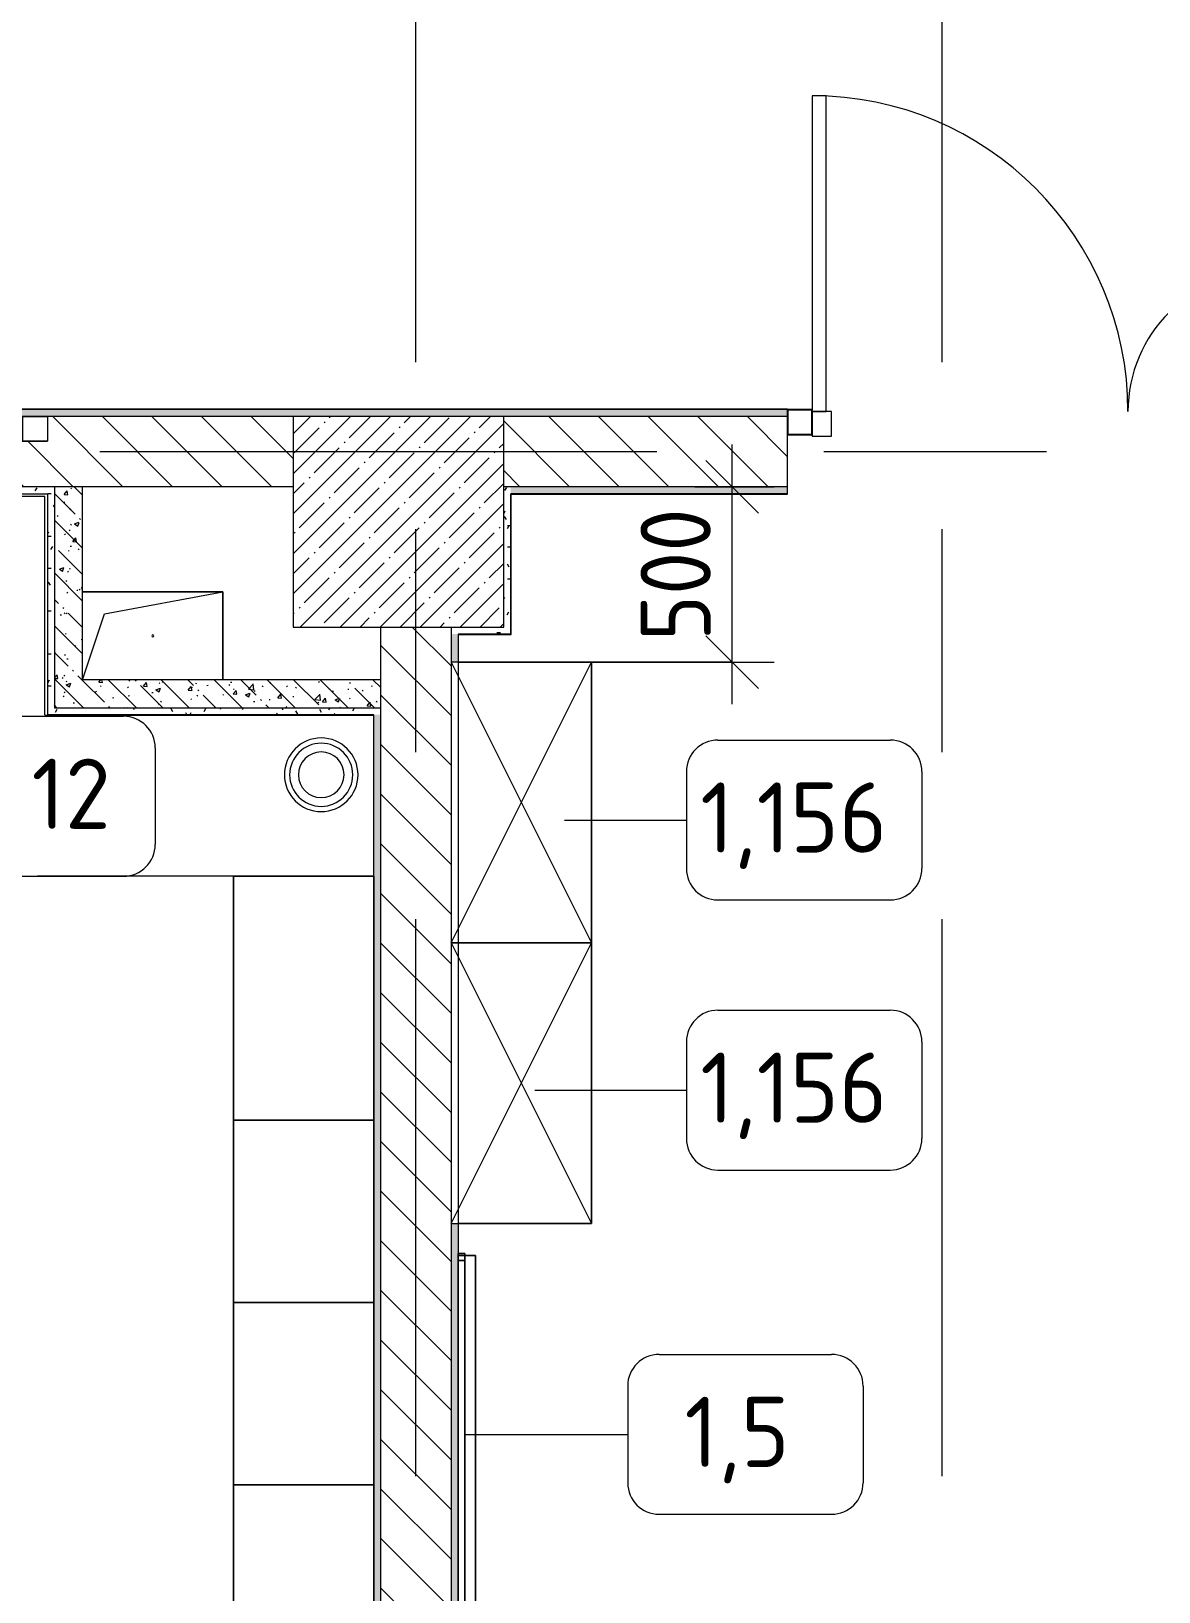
# Model space of a CAD drawing. Header units: millimetres. Extents: x 957 to 217451, y -8553 to 29000.
# Drawn here: x 40907 to 44120, y 4551 to 8998 of the extents above; entities that cross this region are included whole.
import ezdxf

# ---------------------------------------------------------------- set-up
doc = ezdxf.new("R2010")
doc.units = ezdxf.units.MM
doc.linetypes.add('Осевая', pattern=[3175, 635, -476.25, 1587.5, -476.25])
for name, color, linetype, lineweight in [('A-ANNO-DIMS', 7, 'Continuous', 9), ('A-ANNO-DIMS-100', 7, 'Continuous', 9), ('A-DETL-GENF', 7, 'Continuous', 9), ('A-GENM', 7, 'Continuous', 9), ('A-GLAZ', 7, 'Continuous', 9), ('A-GLAZ-1', 7, 'Continuous', 13), ('A-GLAZ-CWMG', 7, 'Continuous', 9), ('A-GLAZ-CWMG-1', 7, 'Continuous', 25), ('A-WALL', 7, 'Continuous', 9), ('I-FURN-IDEN', 7, 'Continuous', 9), ('I-WALL', 7, 'Continuous', 9), ('S-COLS', 7, 'Continuous', 9), ('Оси-2', 7, 'Осевая', 9)]:
    doc.layers.add(name, color=color, linetype=linetype, lineweight=lineweight)
for name, color, linetype, lineweight, true_color in [('A-DOOR-1', 7, 'Continuous', 9, 0xc0c0c0), ('A-WALL-1', 9, 'Continuous', 9, 0x808080), ('A-WALL-FNSH-1', 9, 'Continuous', 9, 0x808080), ('I-FURN-1', 9, 'Continuous', 9, 0x808080), ('P-SANR-FIXT-1', 9, 'Continuous', 13, 0x808080)]:
    doc.layers.add(name, color=color, linetype=linetype, lineweight=lineweight, true_color=true_color)
doc.styles.add('GOST Common_4', font='GOST_Common.ttf', dxfattribs={"height": 200})
doc.styles.add('ISOCPEUR_3', font='isocpeur.ttf', dxfattribs={"width": 0.9, "height": 200})
doc.dimstyles.new('ISO-2_0_0_9К_Средний_округл2', dxfattribs={"dimscale": 304.8, "dimtxt": 199.196235, "dimasz": 0.492126, "dimexe": 0.393701, "dimexo": 0, "dimgap": 0, "dimtad": 1, "dimdec": 0, "dimrnd": 10, "dimzin": 0, "dimdsep": 46, "dimtxsty": 'ISOCPEUR_3', "dimblk1": 'OBLIQUE', "dimblk2": 'OBLIQUE', "dimsah": 1, "dimcen": 0.09, "dimdle": 0.393701, "dimazin": 0, "dimtfac": 1, "dimtdec": 4, "dimtix": 1, "dimtmove": 0, "dimatfit": 3, "dimfxl": 1, "dimtvp": 1, "dimtolj": 1, "dimtzin": 0, "dimarcsym": 2})
pattern_1 = [(135, (29493.17, 0), (-70.7107, -70.7107), [])]
pattern_2 = [(135, (29493.17, 0), (-75.43415, -75.43415), [106.68, -17.78, 3.556, -17.78]), (135, (29493.17, 75.39), (-75.43415, -75.43415), []), (50, (29493.17, 0), (127.5292, -11.1576), [13.335, -146.685]), (355, (29493.17, 0), (-24.6697, 133.74), [10.668, -117.348]), (100.451, (29503.8, -0.93), (102.8597, 122.5818), [11.333, -124.663]), (46.184, (29493.17, 35.56), (189.7552, -29.4304), [20.002, -220.027]), (96.636, (29508.99, 33.1), (166.1822, 173.1996), [17, -186.995]), (351.184, (29493.17, 35.56), (166.184, 173.1976), [16.002, -176.022]), (21, (29510.95, 26.67), (106.1303, -71.586), [13.335, -146.685]), (326, (29510.95, 26.67), (43.2619, 128.9318), [10.668, -117.348]), (71.451, (29519.8, 20.7), (149.392, 57.3451), [11.333, -124.663]), (37.5, (29493.174, 0), (2.16223, 59.18836), [3.353, -112.573, 3.353, -115.773, -117.792]), (37.5, (29493.174, 0), (2.16223, 59.18836), [-235.052, 3.353, -114.44]), (7.5, (29493.174, 0), (46.77386, 70.12615), [3.353, -64.567, 3.353, -109.906, -44.894]), (7.5, (29493.174, 0), (46.77386, 70.12615), [-181.178, 3.353, -41.542]), (327.5, (29453.525, 0), (94.91367, -4.0101), [3.353, -41.097, 3.353, -135.331, -184.023]), (327.5, (29453.525, 0), (94.91367, -4.0101), [-183.134, 3.353, -180.67]), (317.5, (29435.745, 0), (103.69057, 17.7988), [3.353, -54.432, 3.353, -88.748, -130.683]), (317.5, (29435.745, 0), (103.69057, 17.7988), [-149.885, 3.353, -127.33])]
pattern_3 = [(0, (29493.174, 0), (121.92, 30.48), [10.058, -81.382, 10.058, -81.382, -487.68]), (0, (29493.174, 0), (121.92, 30.48), [-182.88, 10.058, -172.822, 10.058, -81.382, -213.36]), (0, (29493.174, 0), (121.92, 30.48), [-457.2, 10.058, -50.902, 10.058, -142.342]), (120, (29538.894, 15.24), (-87.356454, 90.345817), [10.058, -81.382, 10.058, -81.382, -487.68]), (120, (29538.894, 15.24), (-87.356454, 90.345817), [-182.88, 10.058, -172.822, 10.058, -81.382, -213.36]), (120, (29538.894, 15.24), (-87.356454, 90.345817), [-457.2, 10.058, -50.902, 10.058, -142.342]), (240, (29554.134, 76.2), (-34.563546, -120.825817), [10.058, -81.382, 10.058, -81.382, -487.68]), (240, (29554.134, 76.2), (-34.563546, -120.825817), [-182.88, 10.058, -172.822, 10.058, -81.382, -213.36]), (240, (29554.134, 76.2), (-34.563546, -120.825817), [-457.2, 10.058, -50.902, 10.058, -142.342])]

# ---------------------------------------------------------------- blocks, each defined once
blk = doc.blocks.new('BSC_Колонна _Прямоугольная - 600х600-20441433-План расстановки мебели и оборудования 3 этажа в осях 1-12')
at = {"layer": 'S-COLS'}
h = blk.add_hatch(dxfattribs=at)
h.set_pattern_fill('FP_30', color=256, style=0, pattern_type=2)
h.set_pattern_definition([(45, (-12460, -7600), (-57.02463, 57.02463), []), (45, (-12402.975, -7600), (-57.02463, 57.02463), [100.806, -20.161, 3.353, -16.808])])
h.paths.add_polyline_path([(-50, -300), (300, -300), (300, 300), (-300, 300), (-300, -300)])
for p, q in [((300, 300), (-300, 300)), ((-300, 300), (-300, -300)), ((300, -300), (300, 300)), ((-300, -300), (300, -300))]:
    blk.add_line(p, q, dxfattribs=at)
blk = doc.blocks.new('GM_Отверстие прямоугольное _в плите_ - Отверстие-V50-План расстановки мебели и оборудования 3 этажа в осях 1-12')
at = {"layer": 'A-GENM'}
for p, q in [((-200, 125), (200, 125)), ((200, 125), (-200, 125)), ((-137.5, 62.5), (200, 125)), ((200, 125), (200, -125)), ((200, -125), (200, 125)), ((-200, -125), (-137.5, 62.5))]:
    blk.add_line(p, q, dxfattribs=at)
for start, end in [(360, 180), (180, 360)]:
    blk.add_arc((0, 0), 2.5, start, end, dxfattribs=at)
blk = doc.blocks.new('Шкаф параметрический - 1_156-26173978-План расстановки мебели и оборудования 3 этажа в осях 1-12')
at = {"layer": 'I-FURN-1'}
for p, q in [((0, 0), (400, 800)), ((0, 800), (400, 0)), ((400, 800), (0, 800)), ((0, 800), (0, 0)), ((20, 800), (400, 800)), ((400, 0), (400, 800)), ((400, 800), (400, 0)), ((0, 0), (400, 0)), ((400, 0), (20, 0))]:
    blk.add_line(p, q, dxfattribs=at)
blk = doc.blocks.new('Зеркало обычное - Доска-29329998-План расстановки мебели и оборудования 3 этажа в осях 1-12')
at = {"layer": 'I-FURN-1'}
for p, q in [((2025, 60), (-2025, 60)), ((-2025, 60), (-2025, 40)), ((-2025, 40), (-2025, 59.3)), ((2005, 60), (-2005, 60)), ((-2005, 60), (-2005, 40)), ((2005, 60), (-2005, 60)), ((-2005, 40), (-2005, 60)), ((-2005, 40), (-2005, 59.3)), ((-2005, 40), (-2005, 59.3)), ((2005, 40), (2005, 60)), ((2005, 60), (2005, 40)), ((2005, 59.3), (2005, 40)), ((2005, 40), (2005, 59.3)), ((2025, 40), (2025, 60)), ((2025, 59.3), (2025, 40)), ((-2025, 40), (2025, 40)), ((-2020, 40), (-2025, 40)), ((-2005, 40), (-2020, 40)), ((-2005, 40), (2005, 40)), ((2005, 40), (-2005, 40)), ((2005, 40), (-2005, 40)), ((-2005, 40), (2005, 40)), ((2005, 40), (-2005, 40)), ((2025, 40), (2005, 40))]:
    blk.add_line(p, q, dxfattribs=at)
blk = doc.blocks.new('мусорная корзина - Round_ Metal-V129-План расстановки мебели и оборудования 3 этажа в осях 1-12')
at = {"layer": 'P-SANR-FIXT-1'}
for radius, start, end in [(105, 0, 180), (90, 360, 180), (65, 0, 180), (105, 180, 360), (90, 180, 360), (65, 180, 360)]:
    blk.add_arc((0, 0), radius, start, end, dxfattribs=at)
blk = doc.blocks.new('шкаф 1_112 - шкаф 1_112-31117176-План расстановки мебели и оборудования 3 этажа в осях 1-12')
at = {"layer": 'I-FURN-1'}
for p, q in [((-400, 6070), (-400, 0)), ((0, 6070), (-400, 6070)), ((0, 6070), (-400, 6070)), ((-400, 6070), (-400, 5375)), ((-400, 5375), (-400, 6070)), ((-400, 6070), (0, 6070)), ((0, 1), (0, 6070)), ((0, 5375), (0, 6070)), ((0, 6070), (0, 5375)), ((-400, 5375), (0, 5375)), ((0, 5375), (-400, 5375)), ((-400, 5375), (-400, 4855)), ((-400, 4855), (-400, 5375)), ((-400, 5375), (0, 5375)), ((-400, 5375), (0, 5375)), ((0, 5375), (-400, 5375)), ((0, 4855), (0, 5375)), ((0, 5375), (0, 4855)), ((-400, 4855), (0, 4855)), ((-400, 4855), (0, 4855)), ((0, 4855), (-400, 4855)), ((0, 4855), (-400, 4855)), ((-400, 4855), (-400, 4335)), ((-400, 4335), (-400, 4855)), ((-400, 4855), (0, 4855)), ((0, 4335), (0, 4855)), ((0, 4855), (0, 4335)), ((-400, 4335), (0, 4335)), ((0, 4335), (-400, 4335)), ((-400, 4335), (-400, 3815)), ((-400, 3815), (-400, 4335)), ((-400, 4335), (0, 4335)), ((-400, 4335), (0, 4335)), ((0, 4335), (-400, 4335)), ((0, 3815), (0, 4335)), ((0, 4335), (0, 3815))]:
    blk.add_line(p, q, dxfattribs=at)
blk = doc.blocks.new('Дверь_Витражная_остекление_ - ДВН_ДАО_Главный вход_1200 в свету Д-22 _п_-31928779-План расстановки мебели и оборудования 3 этажа в осях 1-12')
at = {"layer": 'A-DETL-GENF'}
for p, q in [((-610, 930), (-650, 930)), ((-650, 930), (-650, 35)), ((-610, 30), (-610, 930)), ((650, 430), (610, 430)), ((610, 430), (610, 30)), ((650, 35), (650, 430)), ((-650, 30), (-610, 30)), ((-595, 30), (-650, 30)), ((-595, -40), (-595, 30)), ((595, -40), (595, 30)), ((595, 30), (650, 30)), ((610, 30), (650, 30)), ((-650, -35), (-650, -40)), ((-650, -40), (-595, -40)), ((650, -40), (595, -40)), ((650, -35), (650, -40))]:
    blk.add_line(p, q, dxfattribs=at)
at = {"layer": 'A-DOOR-1'}
for p, q in [((-650, 930), (-650, 35)), ((650, 430), (650, 35))]:
    blk.add_line(p, q, dxfattribs=at)
for centre, radius, start, end in [((-650, 30), 900, 360, 90), ((650, 30), 400, 90, 180)]:
    blk.add_arc(centre, radius, start, end, dxfattribs=at)
blk = doc.blocks.new('Прямоугольный импост - 50 x 70 мм-31701779-План расстановки мебели и оборудования 3 этажа в осях 1-12')
at = {"layer": 'A-GLAZ-CWMG-1'}
for p, q in [((0, 35), (-70, 35)), ((-70, 35), (-70, -35)), ((0, -35), (0, 35)), ((-70, -35), (0, -35))]:
    blk.add_line(p, q, dxfattribs=at)
blk = doc.blocks.new('120_Окно_СКБ_1Ст - 120_Окно_СКБ_1Ст 400х800 EI30-24230873-План расстановки мебели и оборудования 3 этажа в осях 1-12')
at = {"layer": 'A-GLAZ'}
for p, q in [((400, 100), (-400, 100)), ((330, 70), (-330, 70)), ((330, 60), (-330, 60)), ((-400, 30), (400, 30))]:
    blk.add_line(p, q, dxfattribs=at)
at = {"layer": 'A-GLAZ-1'}
for p, q in [((-400, 30), (-400, 100)), ((-400, 100), (-330, 100)), ((-330, 100), (-330, 30)), ((330, 30), (330, 100)), ((330, 100), (400, 100)), ((400, 100), (400, 30)), ((-330, 30), (-400, 30)), ((400, 30), (330, 30))]:
    blk.add_line(p, q, dxfattribs=at)
blk = doc.blocks.new('Марка_Мебель - В прямоуг_Balcon_Марка-25523697-План расстановки мебели и оборудования 3 этажа в осях 1-12')
at = {"layer": 'I-FURN-IDEN'}
for p, q in [((-2.455, 2.278), (2.455, 2.278)), ((-3.355, 1.378), (-3.355, -1.384)), ((3.355, 1.378), (3.355, -1.378)), ((-2.461, -2.278), (2.455, -2.278))]:
    blk.add_line(p, q, dxfattribs=at)
for centre, radius, start, end in [((-2.455, 1.378), 0.9, 90, 180), ((2.455, 1.378), 0.9, 0, 90), ((-2.461, -1.384), 0.893, 180, 270), ((2.455, -1.378), 0.9, 270, 0)]:
    blk.add_arc(centre, radius, start, end, dxfattribs=at)
blk = doc.blocks.new('DIMBLOCK37-План расстановки мебели и оборудования 3 этажа в осях 1-12')
at = {"layer": 'A-ANNO-DIMS-100'}
for p, q in [((42904.5, 7080), (42904.5, 7820)), ((42798.4, 7700), (43024.5, 7700)), ((42904.5, 7700), (42798.4, 7700)), ((42503.2, 7200), (43024.5, 7200)), ((42904.5, 7200), (42503.2, 7200))]:
    blk.add_line(p, q, dxfattribs=at)
at = {"layer": 'A-ANNO-DIMS-100', "lineweight": 20}
for p, q in [((42904.5, 7700), (42829.5, 7775)), ((42904.5, 7700), (42979.5, 7625)), ((42904.5, 7200), (42829.5, 7275)), ((42904.5, 7200), (42979.5, 7125))]:
    blk.add_line(p, q, dxfattribs=at)
at = {"layer": 'A-ANNO-DIMS-100', "color": 0, "insert": (42643.2, 7260.4), "char_height": 200, "width": 455.087, "attachment_point": 1, "rotation": 90, "line_spacing_factor": 1.149209, "style": 'ISOCPEUR_3'}
blk.add_mtext('500', dxfattribs=at)
blk = doc.blocks.new('_Oblique')
at = {"color": 0, "linetype": 'ByBlock', "lineweight": -2}
blk.add_line((-0.5, -0.5), (0.5, 0.5), dxfattribs=at)

msp = doc.modelspace()

# ---------------------------------------------------------------- hatches: boundary and pattern name
at = {"layer": 'I-WALL'}
h = msp.add_hatch(dxfattribs=at)
h.set_pattern_fill('FP_34', color=256, style=0, pattern_type=2)
h.set_pattern_definition(pattern_3)
h.paths.add_polyline_path([(59302.9, 7900), (60003.2, 7900), (60003.2, 7920), (56958.2, 7920), (56958.2, 7908), (56988.2, 7908), (56988.2, 7900), (59153.2, 7900)])
h.paths.add_polyline_path([(67780.8, 7900), (67780.8, 7920), (62503.2, 7920), (62503.2, 7900), (67763.2, 7900)])
h.paths.add_polyline_path([(55675.7, 7900), (55828.2, 7900), (55828.2, 7908), (55858.2, 7908), (55858.2, 7920), (53544.2, 7920), (53544.2, 7900), (55653.2, 7900)])
h.paths.add_polyline_path([(52003.2, 7900), (52104.2, 7900), (52104.2, 7920), (44502.5, 7920), (44502.5, 7900), (51403.2, 7900)])
h.paths.add_polyline_path([(40991.8, 7900), (43062.5, 7900), (43062.5, 7920), (36023.2, 7920), (36023.2, 7900), (40953.2, 7900)])
h.paths.add_polyline_path([(33251.4, 7900), (33523.2, 7900), (33523.2, 7920), (32778.2, 7920), (32778.2, 7908), (32833.2, 7908), (32833.2, 7900), (33243.2, 7900)])
h.paths.add_polyline_path([(31323.2, 7900), (31323.2, 7908), (31378.2, 7908), (31378.2, 7920), (30743.2, 7920), (30743.2, 7900)])
h = msp.add_hatch(dxfattribs=at)
h.set_pattern_fill('FP_8', color=256, style=0, pattern_type=2)
h.set_pattern_definition(pattern_1)
h.paths.add_polyline_path([(45535, 7700), (46153.2, 7700), (46153.2, 7900), (44502.5, 7900), (44502.5, 7700), (45366.7, 7700)])
h.paths.add_polyline_path([(39153.2, 7700), (41653.2, 7700), (41653.2, 7900), (40953.2, 7900), (40953.2, 7830), (40153.2, 7830), (40153.2, 7900), (37753.2, 7900), (37753.2, 7700), (38636, 7700)])
h.paths.add_polyline_path([(36023.2, 7700), (37153.2, 7700), (37153.2, 7900), (36023.2, 7900), (36023.2, 7702.6)])
h.paths.add_polyline_path([(42253.2, 7700), (43062.5, 7700), (43062.5, 7900), (42253.2, 7900), (42253.2, 7731.3)])
h.paths.add_polyline_path([(33293.9, 7700), (33523.2, 7700), (33523.2, 7900), (33243.2, 7900), (33243.2, 7700), (33251.4, 7700)])
h = msp.add_hatch(dxfattribs=at)
h.set_pattern_fill('FP_34', color=256, style=0, pattern_type=2)
h.set_pattern_definition(pattern_3)
h.paths.add_polyline_path([(40486.9, 7680), (40953.2, 7680), (40953.2, 7700), (40153.2, 7700), (40153.2, 7680), (40318.7, 7680)])
h = msp.add_hatch(dxfattribs=at)
h.set_pattern_fill('FP_34', color=256, style=0, pattern_type=2)
h.set_pattern_definition(pattern_3)
h.paths.add_polyline_path([(40953.2, 7050), (40973.2, 7050), (40973.2, 7700), (40953.2, 7700), (40953.2, 7070)])
h = msp.add_hatch(dxfattribs=at)
h.set_pattern_fill('FP_17', color=256, style=0, pattern_type=2)
h.set_pattern_definition(pattern_2)
h.paths.add_polyline_path([(40973.2, 7070), (41053.2, 7070), (41053.2, 7700), (40973.2, 7700), (40973.2, 7150)])
h = msp.add_hatch(dxfattribs=at)
h.set_pattern_fill('FP_34', color=256, style=0, pattern_type=2)
h.set_pattern_definition(pattern_3)
h.paths.add_polyline_path([(42273.2, 7280), (42273.2, 7700), (42253.2, 7700), (42253.2, 7280)])
h = msp.add_hatch(dxfattribs=at)
h.set_pattern_fill('FP_34', color=256, style=0, pattern_type=2)
h.set_pattern_definition(pattern_3)
h.paths.add_polyline_path([(45548.3, 7680), (45603.2, 7680), (45603.2, 7700), (44502.5, 7700), (44502.5, 7680), (45535, 7680)])
h.paths.add_polyline_path([(42274.2, 7680), (43062.5, 7680), (43062.5, 7700), (42273.2, 7700), (42273.2, 7680)])
h = msp.add_hatch(dxfattribs=at)
h.set_pattern_fill('FP_8', color=256, style=0, pattern_type=2)
h.set_pattern_definition(pattern_1)
h.paths.add_polyline_path([(42103.2, 500), (42103.1, 7300), (41903.2, 7300), (41903.2, 500), (42001.4, 500)])
h = msp.add_hatch(dxfattribs=at)
h.set_pattern_fill('FP_34', color=256, style=0, pattern_type=2)
h.set_pattern_definition(pattern_3)
h.paths.add_polyline_path([(42103.2, 7280), (42253.2, 7280), (42253.2, 7300), (42103.2, 7300)])
h = msp.add_hatch(dxfattribs=at)
h.set_pattern_fill('FP_34', color=256, style=0, pattern_type=2)
h.set_pattern_definition(pattern_3)
h.paths.add_polyline_path([(42103.2, 500), (42123.2, 500), (42123.2, 970), (42103.2, 970), (42103.2, 681.1)])
h.paths.add_polyline_path([(42122.5, 1470), (42122.5, 5600), (42103.2, 5600), (42103.2, 1470), (42120.4, 1470)])
h.paths.add_polyline_path([(42103.2, 7200), (42123.2, 7200), (42123.2, 7280), (42103.2, 7280)])
h = msp.add_hatch(dxfattribs=at)
h.set_pattern_fill('FP_17', color=256, style=0, pattern_type=2)
h.set_pattern_definition(pattern_2)
h.paths.add_polyline_path([(41903.2, 7070), (41903.2, 7150), (41053.2, 7150), (41053.2, 7070), (41883.2, 7070)])
h = msp.add_hatch(dxfattribs=at)
h.set_pattern_fill('FP_34', color=256, style=0, pattern_type=2)
h.set_pattern_definition(pattern_3)
h.paths.add_polyline_path([(40973.2, 7050), (41903.2, 7050), (41903.2, 7070), (40973.2, 7070)])
h = msp.add_hatch(dxfattribs=at)
h.set_pattern_fill('FP_34', color=256, style=0, pattern_type=2)
h.set_pattern_definition(pattern_3)
h.paths.add_polyline_path([(41903.2, 500), (41903.2, 7050), (41883.2, 7050), (41883.2, 500)])

# ---------------------------------------------------------------- linework, layer by layer
at = {"layer": 'A-WALL'}
for p, q in [((42253.7, 7921), (42253.7, 7920)), ((41653.2, 7900), (40953.2, 7900)), ((43062.5, 7900), (42253.2, 7900)), ((41653.2, 7700), (40153.2, 7700)), ((43062.5, 7700), (42253.2, 7700)), ((43062.5, 7680), (42273.2, 7680)), ((41903.2, 500), (41903.2, 7300)), ((42103.2, 7300), (42103.2, 500)), ((42253.2, 7280), (42123.2, 7280)), ((42123.2, 7280), (42123.2, 520)), ((41883.2, 520), (41883.2, 7050))]:
    msp.add_line(p, q, dxfattribs=at)
at = {"layer": 'A-WALL-1'}
for p, q in [((43062.5, 7920), (36023.2, 7920)), ((43062.5, 7680), (43062.5, 7920)), ((40973.2, 7700), (40973.2, 7070)), ((41053.2, 7150), (41053.2, 7700)), ((42273.2, 7280), (42273.2, 7680)), ((41903.2, 7150), (41053.2, 7150)), ((40973.2, 7070), (41903.2, 7070)), ((41882.2, 7050), (41883.2, 7050))]:
    msp.add_line(p, q, dxfattribs=at)
at = {"layer": 'A-WALL-FNSH-1'}
for p, q in [((43062.5, 7921), (36023.2, 7921)), ((43062.5, 7920), (43062.5, 7921)), ((42274.2, 7279), (42274.2, 7679)), ((42274.2, 7679), (43062.5, 7679)), ((43062.5, 7679), (43062.5, 7680)), ((42124.2, 7279), (42274.2, 7279)), ((42124.2, 521), (42124.2, 7279)), ((42273.2, 7280), (42253.2, 7280)), ((40945.2, 7050), (40945.2, 7049)), ((40945.2, 7049), (41882.2, 7049)), ((41882.2, 7050), (40953.2, 7050)), ((41882.2, 7049), (41882.2, 521.7))]:
    msp.add_line(p, q, dxfattribs=at)
at = {"layer": 'I-FURN-1'}
for p, q in [((42142.5, 5509), (42123.2, 5509)), ((42123.2, 5509), (42142.5, 5509)), ((42173.2, 5509), (42142.5, 5509)), ((42142.5, 5509), (42173.2, 5509)), ((42173.2, 1470), (42173.2, 5509)), ((42173.2, 5509), (42173.2, 1470))]:
    msp.add_line(p, q, dxfattribs=at)
at = {"layer": 'I-FURN-IDEN'}
for p, q in [((42426.1, 6750.1), (42774.1, 6750.1)), ((41683.2, 6590), (40924.5, 6590)), ((42341.7, 5980.3), (42774.1, 5980.3)), ((42142.6, 4999.2), (42606.6, 4999.2))]:
    msp.add_line(p, q, dxfattribs=at)
at = {"layer": 'I-WALL'}
for p, q in [((40153.2, 7680), (40953.2, 7680)), ((40945.2, 7672), (40161.2, 7672)), ((40945.2, 7050), (40945.2, 7672)), ((40953.2, 7680), (40953.2, 7050)), ((40952.2, 7050), (40953.2, 7050))]:
    msp.add_line(p, q, dxfattribs=at)
at = {"layer": 'Оси-2'}
for p, q in [((42003.2, 593.7), (42003.2, 24898.1)), ((43503.2, 593.7), (43503.2, 24898.1)), ((27290.7, 7800), (65753.2, 7800))]:
    msp.add_line(p, q, dxfattribs=at)

# ---------------------------------------------------------------- block references
at = {"layer": 'A-DOOR-1'}
msp.add_blockref('Дверь_Витражная_остекление_ - ДВН_ДАО_Главный вход_1200 в свету Д-22 _п_-31928779-План расстановки мебели и оборудования 3 этажа в осях 1-12', (43782.5, 7884), dxfattribs=at)
at = {"layer": 'A-GENM'}
msp.add_blockref('GM_Отверстие прямоугольное _в плите_ - Отверстие-V50-План расстановки мебели и оборудования 3 этажа в осях 1-12', (41253.2, 7275), dxfattribs=at)
at = {"layer": 'A-GLAZ'}
msp.add_blockref('120_Окно_СКБ_1Ст - 120_Окно_СКБ_1Ст 400х800 EI30-24230873-План расстановки мебели и оборудования 3 этажа в осях 1-12', (40553.2, 7800), dxfattribs=at)
at = {"layer": 'A-GLAZ-CWMG', "rotation": 180}
msp.add_blockref('Прямоугольный импост - 50 x 70 мм-31701779-План расстановки мебели и оборудования 3 этажа в осях 1-12', (43062.5, 7884), dxfattribs=at)
at = {"layer": 'I-FURN-1'}
for name, p in [('Шкаф параметрический - 1_156-26173978-План расстановки мебели и оборудования 3 этажа в осях 1-12', (42103.2, 6400)), ('шкаф 1_112 - шкаф 1_112-31117176-План расстановки мебели и оборудования 3 этажа в осях 1-12', (41883.2, 520)), ('Шкаф параметрический - 1_156-26173978-План расстановки мебели и оборудования 3 этажа в осях 1-12', (42103.2, 5600))]:
    msp.add_blockref(name, p, dxfattribs=at)
at = {"layer": 'I-FURN-1', "rotation": 90.00000000000017}
msp.add_blockref('Зеркало обычное - Доска-29329998-План расстановки мебели и оборудования 3 этажа в осях 1-12', (42182.5, 3490), dxfattribs=at)
at = {"layer": 'I-FURN-IDEN', "xscale": 99.99999999999993, "yscale": 99.99999999999993, "zscale": 99.99999999999993}
for p in [(40924.5, 6817.8), (43109.5, 6750.1), (43109.5, 5980.3), (42942.1, 4999.2)]:
    msp.add_blockref('Марка_Мебель - В прямоуг_Balcon_Марка-25523697-План расстановки мебели и оборудования 3 этажа в осях 1-12', p, dxfattribs=at)
at = {"layer": 'P-SANR-FIXT-1'}
msp.add_blockref('мусорная корзина - Round_ Metal-V129-План расстановки мебели и оборудования 3 этажа в осях 1-12', (41733.2, 6879), dxfattribs=at)
at = {"layer": 'S-COLS'}
msp.add_blockref('BSC_Колонна _Прямоугольная - 600х600-20441433-План расстановки мебели и оборудования 3 этажа в осях 1-12', (41953.2, 7600), dxfattribs=at)

# ---------------------------------------------------------------- texts
at = {"layer": 'I-FURN-IDEN', "char_height": 200, "attachment_point": 1, "style": 'GOST Common_4'}
for s, insert, width in [('1,112', (40651.5, 6924.8), 625.316), ('1,156', (42813.5, 6857.2), 681.434), ('1,156', (42813.5, 6087.3), 681.434), ('1,5', (42768.6, 5106.3), 384.81)]:
    msp.add_mtext(s, dxfattribs=dict(at, insert=insert, width=width))

# ---------------------------------------------------------------- dimensions: what is measured, and where the dimension line sits
at = {"layer": 'A-ANNO-DIMS'}
dim = msp.add_linear_dim(base=(42904.5, 7700), p1=(42503.2, 7200), p2=(42798.4, 7700), angle=90, dimstyle='ISO-2_0_0_9К_Средний_округл2', override={"dimpost": '<>', "dimfxl": 580.65335}, dxfattribs=at)
dim.commit()
dim.dimension.update_dxf_attribs({"geometry": 'DIMBLOCK37-План расстановки мебели и оборудования 3 этажа в осях 1-12', "text_midpoint": (42804.5, 7450)})

doc.saveas('drawing.dxf')
